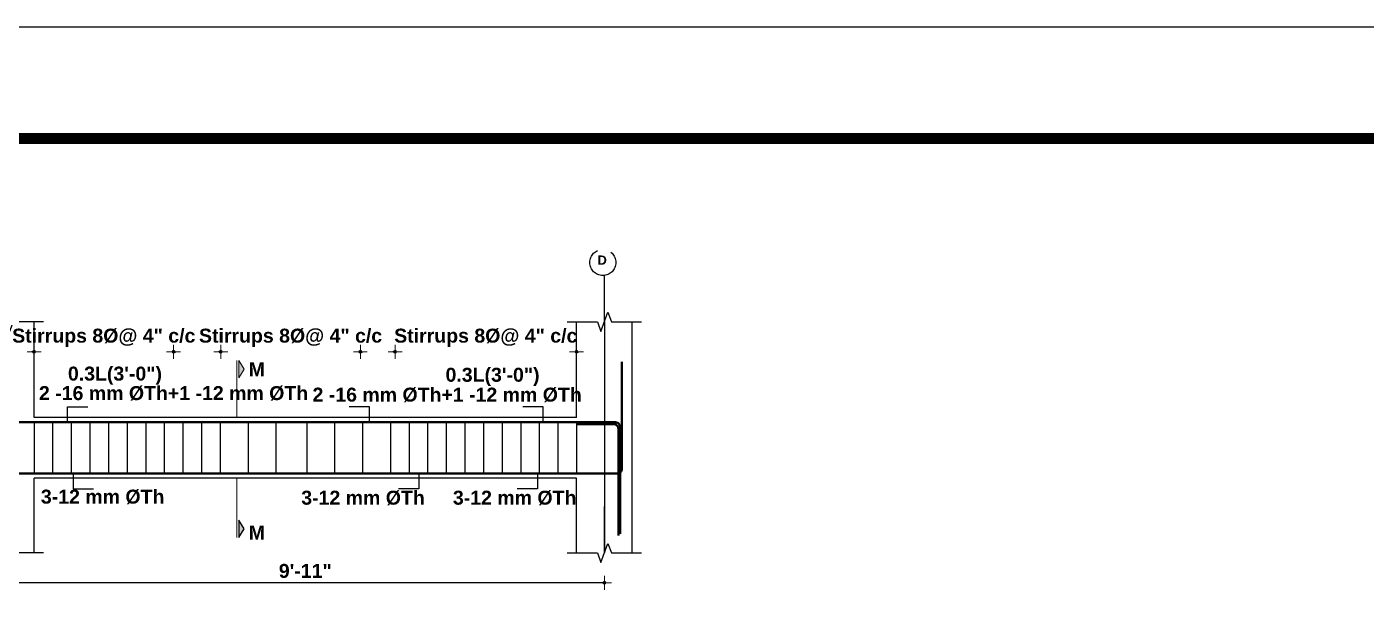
# Model space of a CAD drawing. Header units: inches. Extents: x -9998782 to 66725, y -6520505 to 8308.
# Drawn here: x -4995132 to -4994556, y -3257495 to -3257248 of the extents above; entities that cross this region are included whole.
import ezdxf

# ---------------------------------------------------------------- set-up
doc = ezdxf.new("R2010")
doc.units = ezdxf.units.IN
doc.header["$LTSCALE"] = 2
doc.header["$MEASUREMENT"] = 0
doc.header["$PDMODE"] = 34
doc.linetypes.add('ACAD_ISO02W100', pattern=[15, 12, -3])
doc.layers.get('0').update_dxf_attribs({"linetype": 'CONTINUOUS'})
doc.layers.get('DEFPOINTS').update_dxf_attribs({"color": 141, "linetype": 'CONTINUOUS'})
for name, color, linetype, lineweight in [('BAR', 5, 'CONTINUOUS', 40), ('dimension', 160, 'CONTINUOUS', 15), ('HATCH1', 4, 'ACAD_ISO02W100', 13), ('TEXT', 181, 'CONTINUOUS', 25)]:
    doc.layers.add(name, color=color, linetype=linetype, lineweight=lineweight)
doc.layers.add('STIRRUP', color=10, linetype='CONTINUOUS')
doc.styles.add('1.8 str', font='times.ttf', dxfattribs={"width": 0.8, "height": 6})
doc.styles.add('STYLE1', font='arialbd.ttf')
doc.dimstyles.new('1.4', dxfattribs={"dimscale": 0, "dimtxt": 6, "dimasz": 0.5, "dimexe": 2, "dimexo": 9, "dimgap": 2, "dimtad": 1, "dimdec": 0, "dimlfac": 0.5, "dimzin": 3, "dimdsep": 46, "dimlunit": 4, "dimtxsty": '1.8 str', "dimblk": 'DIM', "dimcen": 3, "dimdle": 3, "dimse1": 1, "dimse2": 1, "dimclrd": 256, "dimclre": 256, "dimclrt": 7, "dimadec": 1, "dimazin": 2, "dimtfac": 1, "dimtdec": 0, "dimtix": 1, "dimtofl": 0, "dimtmove": 2, "dimatfit": 3, "dimldrblk": 'arrow', "dimfxl": 2, "dimfrac": 2, "dimtolj": 2, "dimtzin": 0, "dimarcsym": 0})

# ---------------------------------------------------------------- blocks, each defined once
blk = doc.blocks.new('DIM')
at = {"layer": 'dimension'}
h = blk.add_hatch(color=256, dxfattribs=at)
h.paths.add_polyline_path([(0, 1.3), (0, 0), (1.3, 0, 0.414214)])
h.paths.add_polyline_path([(1.3, 0), (0, 0), (0, -1.3, 0.414214)])
h.paths.add_polyline_path([(0, 0), (-1.3, 0, 0.414214), (0, -1.3)])
h.paths.add_polyline_path([(0, 1.3, 0.414214), (-1.3, 0), (0, 0)])
for p, q in [((-6, 0), (6, 0)), ((0, 6), (0, -6))]:
    blk.add_line(p, q, dxfattribs=at)
blk.add_circle((0, 0), 1.28, dxfattribs=at)
blk = doc.blocks.new('*D771')
at = {"layer": 'DEFPOINTS', "color": 0, "ltscale": 10}
for p in [(-4994973.38, -3257387.38), (-4994973.38, -3257403.92), (-4994895.38, -3257399.35)]:
    blk.add_point(p, dxfattribs=at)
at = {"layer": 'dimension', "lineweight": -2, "ltscale": 10}
for p, q in [((-4994973.88, -3257387.38), (-4994974.38, -3257387.38)), ((-4994894.88, -3257387.38), (-4994894.38, -3257387.38))]:
    blk.add_line(p, q, dxfattribs=at)
at = {"layer": 'dimension', "lineweight": -2, "ltscale": 10, "xscale": 0.5, "yscale": 0.5, "zscale": 0.5}
blk.add_blockref('DIM', (-4994973.38, -3257387.38), dxfattribs=at)
at = {"layer": 'dimension', "lineweight": -2, "ltscale": 10, "xscale": 0.5, "yscale": 0.5, "zscale": 0.5, "rotation": 180}
blk.add_blockref('DIM', (-4994895.38, -3257387.38), dxfattribs=at)
at = {"layer": 'dimension', "color": 7, "ltscale": 10, "insert": (-4994934.38, -3257381.35), "char_height": 6, "attachment_point": 5, "style": 'STYLE1'}
blk.add_mtext('\\A2;Stirrups 8%%C@ 4" c/c', dxfattribs=at)
blk = doc.blocks.new('arrow')
at = {"layer": 'dimension'}
blk.add_lwpolyline([(1.2, 0, 0, 2.1, 0), (-2.3, 0, 0, 0, 0), (1.2, 0, 0, 0, 0)], format="xyseb", dxfattribs=at)
blk = doc.blocks.new('*D773')
at = {"layer": 'DEFPOINTS', "color": 0, "ltscale": 10}
for p in [(-4995128.6, -3257387.38), (-4995128.6, -3257400.92), (-4995068.6, -3257418.43)]:
    blk.add_point(p, dxfattribs=at)
at = {"layer": 'dimension', "lineweight": -2, "ltscale": 10}
for p, q in [((-4995129.1, -3257387.38), (-4995129.6, -3257387.38)), ((-4995068.1, -3257387.38), (-4995067.6, -3257387.38))]:
    blk.add_line(p, q, dxfattribs=at)
at = {"layer": 'dimension', "lineweight": -2, "ltscale": 10, "xscale": 0.5, "yscale": 0.5, "zscale": 0.5}
blk.add_blockref('DIM', (-4995128.6, -3257387.38), dxfattribs=at)
at = {"layer": 'dimension', "lineweight": -2, "ltscale": 10, "xscale": 0.5, "yscale": 0.5, "zscale": 0.5, "rotation": 180}
blk.add_blockref('DIM', (-4995068.6, -3257387.38), dxfattribs=at)
at = {"layer": 'dimension', "color": 7, "ltscale": 10, "insert": (-4995098.6, -3257381.35), "char_height": 6, "attachment_point": 5, "style": 'STYLE1'}
blk.add_mtext('\\A2;Stirrups 8%%C@ 4" c/c', dxfattribs=at)
blk = doc.blocks.new('*D775')
at = {"layer": 'DEFPOINTS', "color": 0, "ltscale": 10}
for p in [(-4995140.6, -3257473.87), (-4994883.38, -3257473.87), (-4995140.6, -3257486.68)]:
    blk.add_point(p, dxfattribs=at)
at = {"layer": 'dimension', "lineweight": -2, "ltscale": 10}
blk.add_line((-4994883.88, -3257486.68), (-4995140.1, -3257486.68), dxfattribs=at)
at = {"layer": 'dimension', "lineweight": -2, "ltscale": 10, "xscale": 0.5, "yscale": 0.5, "zscale": 0.5, "rotation": 180}
blk.add_blockref('DIM', (-4995140.6, -3257486.68), dxfattribs=at)
at = {"layer": 'dimension', "lineweight": -2, "ltscale": 10, "xscale": 0.5, "yscale": 0.5, "zscale": 0.5}
blk.add_blockref('DIM', (-4994883.38, -3257486.68), dxfattribs=at)
at = {"layer": 'dimension', "color": 7, "ltscale": 10, "insert": (-4995011.99, -3257481.62), "char_height": 6, "attachment_point": 5, "style": 'STYLE1'}
blk.add_mtext('\\A2;9\'-11"', dxfattribs=at)
blk = doc.blocks.new('*D776')
at = {"layer": 'DEFPOINTS', "color": 0, "ltscale": 10}
for p in [(-4994988.31, -3257387.38), (-4994988.31, -3257400.92), (-4995048.31, -3257418.43)]:
    blk.add_point(p, dxfattribs=at)
at = {"layer": 'dimension', "lineweight": -2, "ltscale": 10}
for p, q in [((-4995048.81, -3257387.38), (-4995049.31, -3257387.38)), ((-4994987.81, -3257387.38), (-4994987.31, -3257387.38))]:
    blk.add_line(p, q, dxfattribs=at)
at = {"layer": 'dimension', "lineweight": -2, "ltscale": 10, "xscale": 0.5, "yscale": 0.5, "zscale": 0.5}
blk.add_blockref('DIM', (-4995048.31, -3257387.38), dxfattribs=at)
at = {"layer": 'dimension', "lineweight": -2, "ltscale": 10, "xscale": 0.5, "yscale": 0.5, "zscale": 0.5, "rotation": 180}
blk.add_blockref('DIM', (-4994988.31, -3257387.38), dxfattribs=at)
at = {"layer": 'dimension', "color": 7, "ltscale": 10, "insert": (-4995018.31, -3257381.35), "char_height": 6, "attachment_point": 5, "style": 'STYLE1'}
blk.add_mtext('\\A2;Stirrups 8%%C@ 4" c/c', dxfattribs=at)

msp = doc.modelspace()

# ---------------------------------------------------------------- hatches: boundary and pattern name
at = {"layer": 'TEXT', "ltscale": 10}
for points in [[(-4995040.61, -3257391.13), (-4995040.61, -3257398.64), (-4995038.3, -3257394.89)], [(-4995040.61, -3257467.27), (-4995040.61, -3257459.77), (-4995038.3, -3257463.52)]]:
    msp.add_hatch(color=256, dxfattribs=at).paths.add_polyline_path(points)

# ---------------------------------------------------------------- linework, layer by layer
for p, q in [((-4994883.38, -3257374.52), (-4994883.38, -3257354.56)), ((-4994883.38, -3257374.52), (-4994883.38, -3257473.87)), ((-4994883.38, -3257473.87), (-4994883.38, -3257453.92))]:
    msp.add_line(p, q)
at = {"ltscale": 10}
for p, q in [((-4995128.6, -3257415.68), (-4995128.6, -3257374.52)), ((-4994895.38, -3257415.68), (-4994895.38, -3257374.52)), ((-4994871.38, -3257441.68), (-4994871.38, -3257374.52)), ((-4994984.42, -3257415.68), (-4995128.6, -3257415.68)), ((-4994895.38, -3257415.68), (-4995009.38, -3257415.68)), ((-4994982.51, -3257441.68), (-4995128.6, -3257441.68)), ((-4995128.6, -3257473.87), (-4995128.6, -3257441.68)), ((-4994895.38, -3257441.68), (-4995009.38, -3257441.68)), ((-4994895.38, -3257473.87), (-4994895.38, -3257441.68)), ((-4994871.38, -3257473.87), (-4994871.38, -3257441.68))]:
    msp.add_line(p, q, dxfattribs=at)
msp.add_lwpolyline([(-4996473.25, -3259492.71), (-4996473.25, -3257247.67), (-4993298.45, -3257247.67), (-4993298.45, -3259492.71)], close=True)
at = {"const_width": 4.8}
msp.add_lwpolyline([(-4993346.45, -3259444.71), (-4993346.45, -3257295.67), (-4996329.25, -3257295.67), (-4996329.25, -3259444.71)], close=True, dxfattribs=at)
at = {"linetype": 'Continuous', "ltscale": 10}
for points in [[(-4995124.6, -3257374.52), (-4995137.6, -3257374.52), (-4995139.1, -3257378.64), (-4995142.1, -3257370.39), (-4995143.6, -3257374.52), (-4995156.6, -3257374.52)], [(-4994899.38, -3257374.52), (-4994886.38, -3257374.52), (-4994884.88, -3257378.64), (-4994881.88, -3257370.39), (-4994880.38, -3257374.52), (-4994867.38, -3257374.52)], [(-4995124.6, -3257473.87), (-4995137.6, -3257473.87), (-4995139.1, -3257477.99), (-4995142.1, -3257469.75), (-4995143.6, -3257473.87), (-4995156.6, -3257473.87)], [(-4994899.38, -3257473.87), (-4994886.38, -3257473.87), (-4994884.88, -3257477.99), (-4994881.88, -3257469.75), (-4994880.38, -3257473.87), (-4994867.38, -3257473.87)]]:
    msp.add_lwpolyline(points, dxfattribs=at)
at = {"layer": 'BAR', "ltscale": 10}
for p, q in [((-4995140.6, -3257417.68), (-4994999.38, -3257417.68)), ((-4995140.6, -3257439.68), (-4994999.38, -3257439.68))]:
    msp.add_line(p, q, dxfattribs=at)
for points in [[(-4994895.38, -3257439.68), (-4994877.9, -3257439.68, 0.414214), (-4994875.88, -3257437.67), (-4994875.88, -3257391.68)], [(-4994876.63, -3257465.68), (-4994876.63, -3257419.7, 0.414214), (-4994878.65, -3257417.68), (-4994895.38, -3257417.68)], [(-4994877.38, -3257466.43), (-4994877.38, -3257420.45, 0.414214), (-4994879.4, -3257418.43), (-4994895.38, -3257418.43)]]:
    msp.add_lwpolyline(points, format="xyb", dxfattribs=at)
for points in [[(-4994883.38, -3257417.68), (-4995009.38, -3257417.68)], [(-4995009.38, -3257439.68), (-4994883.38, -3257439.68)]]:
    msp.add_lwpolyline(points, dxfattribs=at)
at = {"layer": 'dimension', "ltscale": 10}
for p, q in [((-4995041.47, -3257415.68), (-4995041.47, -3257391.18)), ((-4995041.47, -3257467.22), (-4995041.47, -3257441.68))]:
    msp.add_line(p, q, dxfattribs=at)
msp.add_lwpolyline([(-4995040.61, -3257398.64), (-4995040.61, -3257391.13), (-4995038.3, -3257394.89), (-4995040.61, -3257398.64)], dxfattribs=at)
at = {"layer": 'HATCH1', "lineweight": 25}
msp.add_circle((-4994884.06, -3257348.99), 5.6, dxfattribs=at)
at = {"layer": 'STIRRUP'}
for p, q in [((-4995128.6, -3257417.28), (-4995128.6, -3257440.08)), ((-4995120.6, -3257417.28), (-4995120.6, -3257440.08)), ((-4995112.6, -3257417.28), (-4995112.6, -3257440.08)), ((-4995104.6, -3257417.28), (-4995104.6, -3257440.08)), ((-4995096.6, -3257417.28), (-4995096.6, -3257440.08)), ((-4995088.6, -3257417.28), (-4995088.6, -3257440.08)), ((-4995080.6, -3257417.28), (-4995080.6, -3257440.08)), ((-4995072.6, -3257417.28), (-4995072.6, -3257440.08)), ((-4995064.6, -3257417.28), (-4995064.6, -3257440.08)), ((-4995056.6, -3257417.28), (-4995056.6, -3257440.08)), ((-4995048.6, -3257417.28), (-4995048.6, -3257440.08)), ((-4995036.6, -3257417.28), (-4995036.6, -3257440.08)), ((-4995024.6, -3257417.28), (-4995024.6, -3257440.08)), ((-4995011.38, -3257417.28), (-4995011.38, -3257440.08)), ((-4994999.38, -3257417.28), (-4994999.38, -3257440.08)), ((-4994987.38, -3257417.28), (-4994987.38, -3257440.08)), ((-4994975.38, -3257417.28), (-4994975.38, -3257440.08)), ((-4994967.38, -3257417.28), (-4994967.38, -3257440.08)), ((-4994959.38, -3257417.28), (-4994959.38, -3257440.08)), ((-4994951.38, -3257417.28), (-4994951.38, -3257440.08)), ((-4994943.38, -3257417.28), (-4994943.38, -3257440.08)), ((-4994935.38, -3257417.28), (-4994935.38, -3257440.08)), ((-4994927.38, -3257417.28), (-4994927.38, -3257440.08)), ((-4994919.38, -3257417.28), (-4994919.38, -3257440.08)), ((-4994911.38, -3257417.28), (-4994911.38, -3257440.08)), ((-4994903.38, -3257417.28), (-4994903.38, -3257440.08)), ((-4994895.38, -3257417.28), (-4994895.38, -3257440.08))]:
    msp.add_line(p, q, dxfattribs=at)
at = {"layer": 'TEXT', "ltscale": 10}
msp.add_lwpolyline([(-4995040.61, -3257459.77), (-4995040.61, -3257467.27), (-4995038.3, -3257463.52), (-4995040.61, -3257459.77)], dxfattribs=at)

# ---------------------------------------------------------------- texts
at = {"layer": 'HATCH1', "lineweight": 25, "style": 'STYLE1'}
msp.add_text('D', height=4, dxfattribs=at).set_placement((-4994886.38, -3257349.98))
at = {"layer": 'TEXT', "style": 'STYLE1'}
for p in [(-4995114.03, -3257399.76), (-4994951.69, -3257400.26)]:
    msp.add_text('0.3L(3\'-0")', height=6, dxfattribs=at).set_placement(p)
at = {"layer": 'TEXT', "ltscale": 10, "style": 'STYLE1'}
for s, p in [('M', (-4995036.31, -3257397.97)), ('2 -16 mm %%CTh+1 -12 mm %%CTh', (-4995126.48, -3257408.14)), ('2 -16 mm %%CTh+1 -12 mm %%CTh', (-4995008.87, -3257408.8)), ('3-12 mm %%CTh ', (-4995125.65, -3257452.65)), ('3-12 mm %%CTh ', (-4995013.71, -3257453.1)), ('3-12 mm %%CTh ', (-4994948.51, -3257453.1)), ('M', (-4995036.31, -3257468.1))]:
    msp.add_text(s, height=6, dxfattribs=at).set_placement(p)

# ---------------------------------------------------------------- dimensions: what is measured, and where the dimension line sits
at = {"layer": 'dimension', "ltscale": 10}
for base, p1, p2, text, picture, middle in [((-4995128.6, -3257387.38), (-4995068.6, -3257418.43), (-4995128.6, -3257400.92), 'Stirrups 8%%C@ 4" c/c', '*D773', (-4995098.6, -3257381.35)), ((-4994973.38, -3257387.38), (-4994895.38, -3257399.35), (-4994973.38, -3257403.92), 'Stirrups 8%%C@ 4" c/c', '*D771', (-4994934.38, -3257381.35)), ((-4995140.6, -3257486.68), (-4994883.38, -3257473.87), (-4995140.6, -3257473.87), '9\'-11"', '*D775', (-4995011.99, -3257481.62))]:
    dim = msp.add_linear_dim(base=base, p1=p1, p2=p2, angle=180, text=text, dimstyle='1.4', override={"dimscale": 1, "dimtxsty": 'STYLE1'}, dxfattribs=at)
    dim.commit()
    dim.dimension.update_dxf_attribs({"geometry": picture, "text_midpoint": middle})
dim = msp.add_linear_dim(base=(-4994988.31, -3257387.38), p1=(-4995048.31, -3257418.43), p2=(-4994988.31, -3257400.92), text='Stirrups 8%%C@ 4" c/c', dimstyle='1.4', override={"dimscale": 1, "dimtxsty": 'STYLE1'}, dxfattribs=at)
dim.commit()
dim.dimension.update_dxf_attribs({"geometry": '*D776', "text_midpoint": (-4995018.31, -3257381.35)})

# ---------------------------------------------------------------- leaders
for points in [[(-4995114.24, -3257417.28), (-4995114.24, -3257411.07), (-4995105.52, -3257411.07)], [(-4994984.42, -3257417.28), (-4994984.42, -3257411.07), (-4994993.14, -3257411.07)], [(-4994909.74, -3257417.28), (-4994909.74, -3257411.07), (-4994918.46, -3257411.07)], [(-4995111.76, -3257440.08), (-4995111.76, -3257446.29), (-4995103.04, -3257446.29)], [(-4994963.14, -3257440.08), (-4994963.14, -3257446.29), (-4994971.86, -3257446.29)], [(-4994912.22, -3257440.08), (-4994912.22, -3257446.29), (-4994920.94, -3257446.29)]]:
    msp.add_leader(points, dimstyle='1.4', override={"dimscale": 1, "dimtxsty": 'STYLE1'}, dxfattribs=at)

doc.saveas('drawing.dxf')
